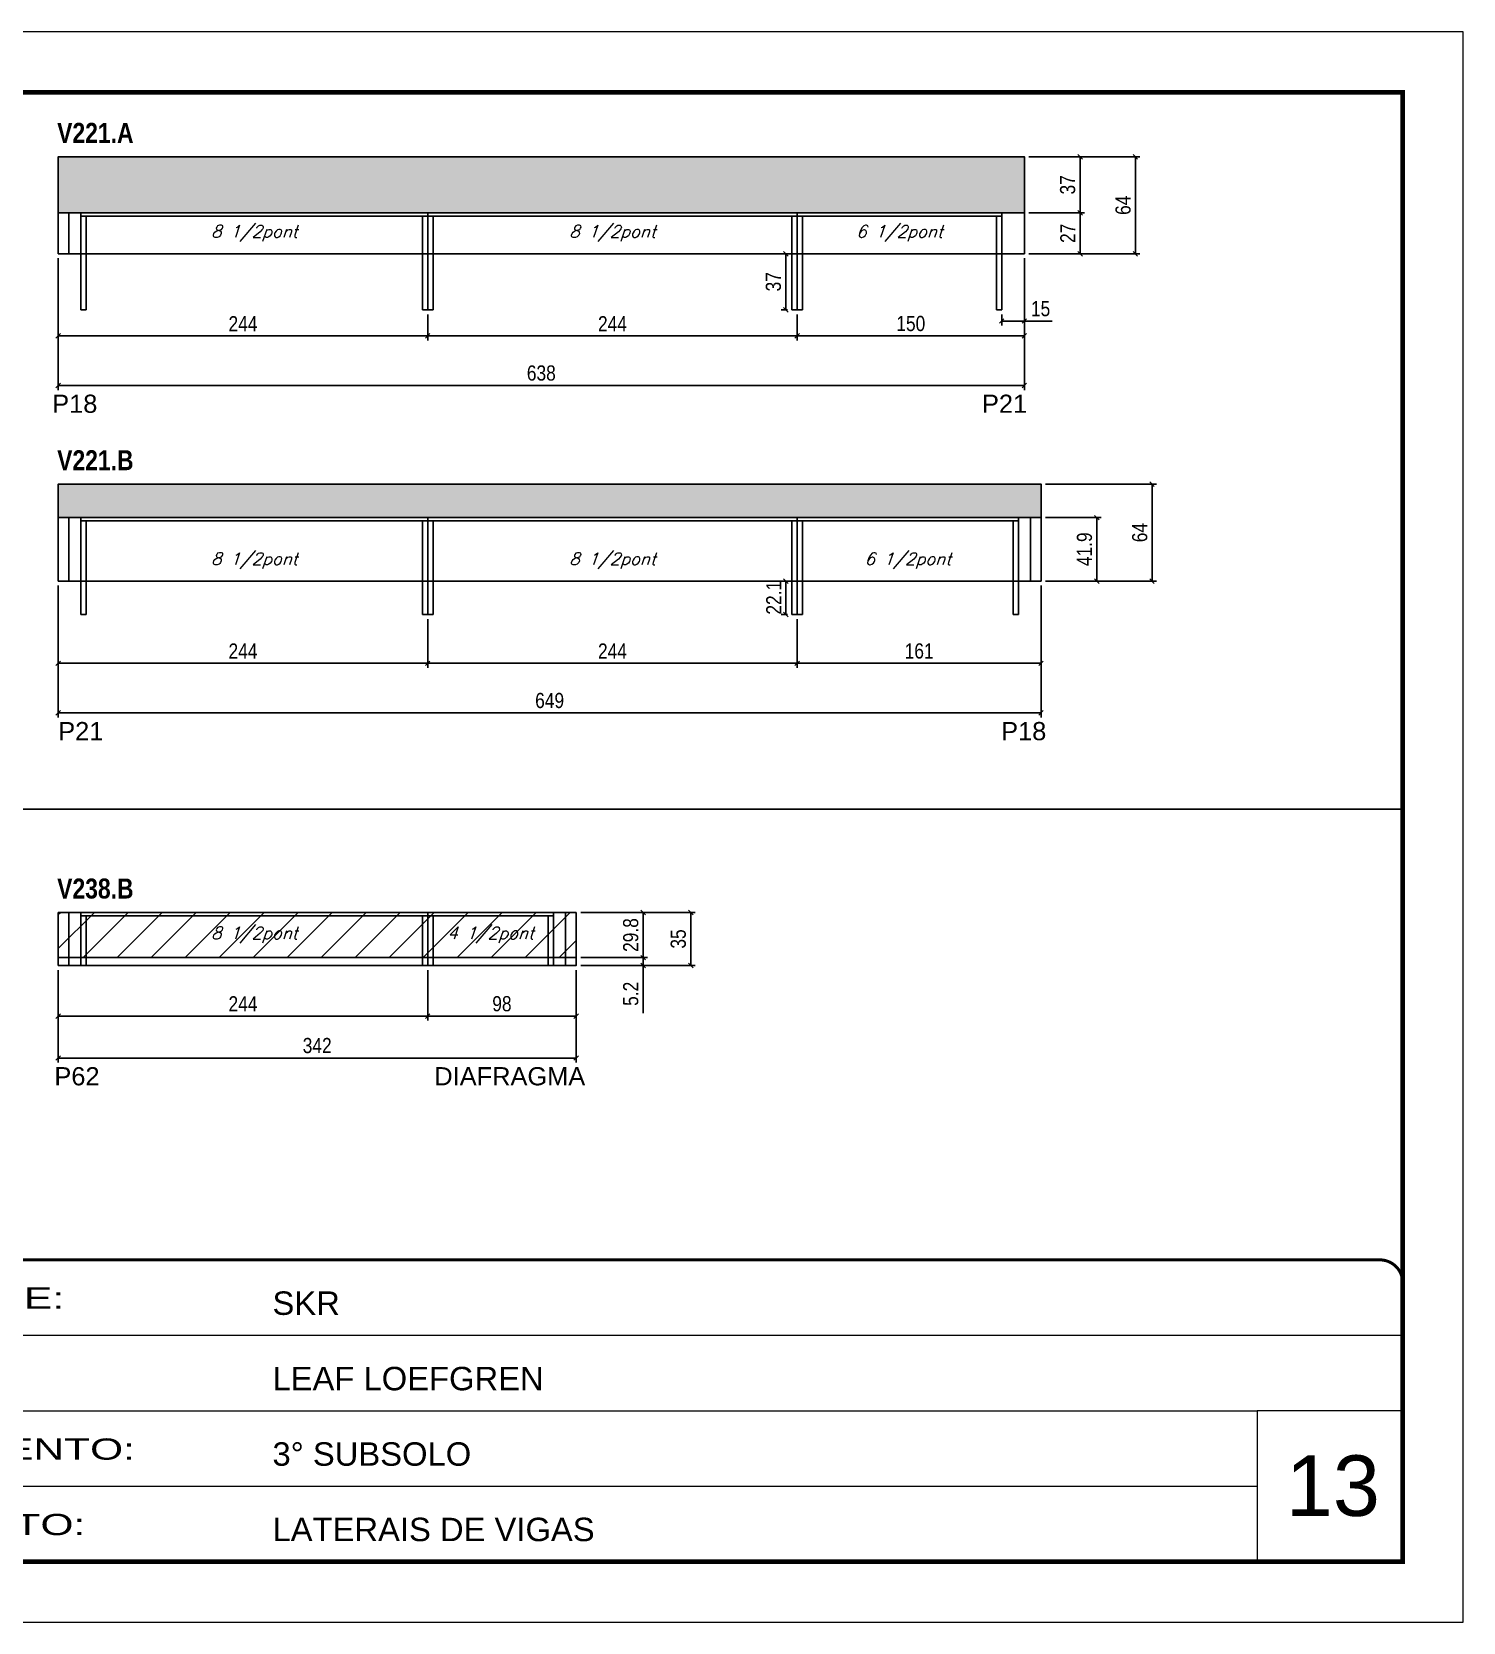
# Model space of a CAD drawing. Extents: x 3309 to 9590, y -2522 to 15424.
# Drawn here: x 3849 to 4794, y 10112 to 11162 of the extents above; entities that cross this region are included whole.
import ezdxf

# ---------------------------------------------------------------- set-up
doc = ezdxf.new("R2010")
doc.units = 0
doc.linetypes.add('CONTINUO', pattern=[0])
doc.linetypes.add('DASHED', pattern=[0.75, 0.5, -0.25])
for name, color, linetype in [('5', 5, 'Continuous'), ('COTA', 241, 'Continuous'), ('NOMENCLATURA', 7, 'Continuous'), ('Painéis', 200, 'Continuous'), ('SARR_2.2x7', 40, 'Continuous'), ('SARR_3.5x7', 81, 'Continuous'), ('texto', 7, 'Continuous')]:
    doc.layers.add(name, color=color, linetype=linetype)
for name, color, linetype, lineweight in [('CARIMBO', 255, 'Continuous', 9), ('Folhas', 255, 'Continuous', 9), ('Hachura', 251, 'Continuous', 9), ('SARRAFO DE PRESSAO', 251, 'DASHED', 9)]:
    doc.layers.add(name, color=color, linetype=linetype, lineweight=lineweight)
doc.styles.add('ARIAL', font='arial.ttf')
doc.styles.add('COTA TECNICA', font='techl___.ttf', dxfattribs={"height": 10})
doc.styles.add('Romans', font='romans.shx')
doc.styles.get("Standard").update_dxf_attribs({"font": 'arial.ttf'})
doc.styles.add('TECNICA', font='techb___.ttf', dxfattribs={"height": 10})
doc.styles.add('Tecnologia', font='')
doc.styles.get('Tecnologia').set_extended_font_data('Forgotten Futurist')
doc.dimstyles.new('PAINEL', dxfattribs={"dimtxt": 10, "dimasz": 3, "dimexe": 3, "dimexo": 3, "dimgap": 3, "dimtad": 1, "dimdec": 1, "dimzin": 12, "dimdsep": 46, "dimtxsty": 'COTA TECNICA', "dimblk1": 'OBLIQUE', "dimblk2": 'OBLIQUE', "dimsah": 1, "dimcen": 0.9, "dimclrd": 4, "dimclre": 4, "dimclrt": 240, "dimadec": 1, "dimazin": 3, "dimtfac": 1, "dimtdec": 1, "dimtmove": 0, "dimatfit": 3, "dimfxl": 1, "dimtolj": 1, "dimtzin": 12, "dimarcsym": 0})

# ---------------------------------------------------------------- blocks, each defined once
blk = doc.blocks.new('9999999999')
at = {"color": 30, "linetype": 'CONTINUO'}
for p, q in [((98564.6, 34379.6), (99584, 34379.6)), ((98564.6, 34329.8), (99488, 34329.8)), ((99584, 34329.8), (99488, 34329.8)), ((99488, 34329.8), (99488, 34230.2)), ((98564.6, 34280), (99488, 34280))]:
    blk.add_line(p, q, dxfattribs=at)
at = {"color": 30, "linetype": 'CONTINUO', "const_width": 2}
blk.add_lwpolyline([(99584, 34230.2), (99584, 34414.4, 0.414214), (99569, 34429.4), (98229, 34429.4, 0.414214), (98214, 34414.4), (98214, 34245.2, 0.414214), (98229, 34230.2), (99584, 34230.2)], format="xyb", dxfattribs=at)
at = {"layer": 'Folhas'}
blk.add_lwpolyline([(98139, 34190.2), (99624, 34190.2), (99624, 35240.2), (98139, 35240.2)], close=True, dxfattribs=at)
at = {"layer": 'Folhas', "color": 30, "const_width": 3}
blk.add_lwpolyline([(98214, 34230.2), (99584, 34230.2), (99584, 35200.2), (98214, 35200.2)], close=True, dxfattribs=at)
at = {"color": 7, "linetype": 'Continuous', "ltscale": 5, "style": 'ARIAL'}
for s, height, p in [('SKR', 15.48, (98837.7, 34393.1)), ('LEAF LOEFGREN', 15.483, (98837.7, 34343.3)), ('3° SUBSOLO', 15.48, (98837.7, 34293.5)), ('LATERAIS DE VIGAS', 15.483, (98837.7, 34243.7))]:
    blk.add_text(s, height=height, dxfattribs=at).set_placement(p)
at = {"layer": 'Folhas', "color": 7, "style": 'Tecnologia', "width": 1.5}
for s, p in [('CLIENTE:', (98573.7, 34397.2)), ('PAVIMENTO:', (98573.7, 34297.5)), ('PROJETO:', (98573.7, 34247.7))]:
    blk.add_text(s, height=14, dxfattribs=at).set_placement(p)
blk = doc.blocks.new('_Oblique')
at = {"color": 0, "linetype": 'ByBlock', "lineweight": -2}
blk.add_line((-0.5, -0.5), (0.5, 0.5), dxfattribs=at)
blk = doc.blocks.new('*D367')
at = {"layer": 'COTA', "color": 4, "linetype": 'ByBlock', "lineweight": -2, "transparency": 16777216}
for p, q in [((4110.6, 10975.6), (4110.6, 10958.4)), ((4354.6, 10975.6), (4354.6, 10958.4)), ((4354.6, 10961.4), (4110.6, 10961.4))]:
    blk.add_line(p, q, dxfattribs=at)
at = {"layer": 'Defpoints', "color": 0, "linetype": 'ByBlock', "transparency": 16777216}
for p in [(4110.6, 10978.6), (4354.6, 10978.6), (4110.6, 10961.4)]:
    blk.add_point(p, dxfattribs=at)
at = {"layer": 'COTA', "color": 4, "linetype": 'ByBlock', "lineweight": -2, "transparency": 16777216, "xscale": 3, "yscale": 3, "zscale": 3, "rotation": 180}
blk.add_blockref('_Oblique', (4110.6, 10961.4), dxfattribs=at)
at = {"layer": 'COTA', "color": 4, "linetype": 'ByBlock', "lineweight": -2, "transparency": 16777216, "xscale": 3, "yscale": 3, "zscale": 3}
blk.add_blockref('_Oblique', (4354.6, 10961.4), dxfattribs=at)
at = {"layer": 'COTA', "color": 240, "linetype": 'ByBlock', "transparency": 16777216, "insert": (4232.6, 10969.4), "char_height": 10, "attachment_point": 5, "style": 'COTA TECNICA'}
blk.add_mtext('\\A1;244', dxfattribs=at)
blk = doc.blocks.new('*D368')
at = {"layer": 'COTA', "color": 4, "linetype": 'ByBlock', "lineweight": -2, "transparency": 16777216}
for p, q in [((3866.6, 11012.6), (3866.6, 10958.4)), ((4110.6, 10975.6), (4110.6, 10958.4)), ((4110.6, 10961.4), (3866.6, 10961.4))]:
    blk.add_line(p, q, dxfattribs=at)
at = {"layer": 'Defpoints', "color": 0, "linetype": 'ByBlock', "transparency": 16777216}
for p in [(3866.6, 11015.6), (4110.6, 10978.6), (3866.6, 10961.4)]:
    blk.add_point(p, dxfattribs=at)
at = {"layer": 'COTA', "color": 4, "linetype": 'ByBlock', "lineweight": -2, "transparency": 16777216, "xscale": 3, "yscale": 3, "zscale": 3, "rotation": 180}
blk.add_blockref('_Oblique', (3866.6, 10961.4), dxfattribs=at)
at = {"layer": 'COTA', "color": 4, "linetype": 'ByBlock', "lineweight": -2, "transparency": 16777216, "xscale": 3, "yscale": 3, "zscale": 3}
blk.add_blockref('_Oblique', (4110.6, 10961.4), dxfattribs=at)
at = {"layer": 'COTA', "color": 240, "linetype": 'ByBlock', "transparency": 16777216, "insert": (3988.6, 10969.4), "char_height": 10, "attachment_point": 5, "style": 'COTA TECNICA'}
blk.add_mtext('\\A1;244', dxfattribs=at)
blk = doc.blocks.new('*D370')
at = {"layer": 'COTA', "color": 4, "linetype": 'ByBlock', "lineweight": -2, "transparency": 16777216}
for p, q in [((3866.6, 11012.6), (3866.6, 10925.6)), ((4504.6, 11012.6), (4504.6, 10925.6)), ((4504.6, 10928.6), (3866.6, 10928.6))]:
    blk.add_line(p, q, dxfattribs=at)
at = {"layer": 'Defpoints', "color": 0, "linetype": 'ByBlock', "transparency": 16777216}
for p in [(3866.6, 11015.6), (4504.6, 11015.6), (3866.6, 10928.6)]:
    blk.add_point(p, dxfattribs=at)
at = {"layer": 'COTA', "color": 4, "linetype": 'ByBlock', "lineweight": -2, "transparency": 16777216, "xscale": 3, "yscale": 3, "zscale": 3, "rotation": 180}
blk.add_blockref('_Oblique', (3866.6, 10928.6), dxfattribs=at)
at = {"layer": 'COTA', "color": 4, "linetype": 'ByBlock', "lineweight": -2, "transparency": 16777216, "xscale": 3, "yscale": 3, "zscale": 3}
blk.add_blockref('_Oblique', (4504.6, 10928.6), dxfattribs=at)
at = {"layer": 'COTA', "color": 240, "linetype": 'ByBlock', "transparency": 16777216, "insert": (4185.6, 10936.8), "char_height": 10, "attachment_point": 5, "style": 'COTA TECNICA'}
blk.add_mtext('\\A1;638', dxfattribs=at)
blk = doc.blocks.new('*D371')
at = {"layer": 'COTA', "color": 4, "lineweight": -2, "transparency": 16777216}
for p, q in [((4507.6, 11042.6), (4544.4, 11042.6)), ((4541.4, 11015.6), (4541.4, 11042.6)), ((4507.6, 11015.6), (4544.4, 11015.6))]:
    blk.add_line(p, q, dxfattribs=at)
at = {"layer": 'Defpoints', "color": 0, "transparency": 16777216}
for p in [(4504.6, 11042.6), (4541.4, 11042.6), (4504.6, 11015.6)]:
    blk.add_point(p, dxfattribs=at)
at = {"layer": 'COTA', "color": 4, "lineweight": -2, "transparency": 16777216, "xscale": 3, "yscale": 3, "zscale": 3}
for p, rotation in [((4541.4, 11042.6), 90), ((4541.4, 11015.6), 270)]:
    blk.add_blockref('_Oblique', p, dxfattribs=dict(at, rotation=rotation))
at = {"layer": 'COTA', "color": 240, "transparency": 16777216, "insert": (4533.3, 11029.1), "char_height": 10, "attachment_point": 5, "rotation": 90, "style": 'COTA TECNICA'}
blk.add_mtext('\\A1;27', dxfattribs=at)
blk = doc.blocks.new('*D372')
at = {"layer": 'COTA', "color": 4, "lineweight": -2, "transparency": 16777216}
for p, q in [((4507.6, 11079.6), (4544.4, 11079.6)), ((4541.4, 11042.6), (4541.4, 11079.6)), ((4507.6, 11042.6), (4544.4, 11042.6))]:
    blk.add_line(p, q, dxfattribs=at)
at = {"layer": 'Defpoints', "color": 0, "transparency": 16777216}
for p in [(4504.6, 11079.6), (4541.4, 11079.6), (4504.6, 11042.6)]:
    blk.add_point(p, dxfattribs=at)
at = {"layer": 'COTA', "color": 4, "lineweight": -2, "transparency": 16777216, "xscale": 3, "yscale": 3, "zscale": 3}
for p, rotation in [((4541.4, 11079.6), 90), ((4541.4, 11042.6), 270)]:
    blk.add_blockref('_Oblique', p, dxfattribs=dict(at, rotation=rotation))
at = {"layer": 'COTA', "color": 240, "transparency": 16777216, "insert": (4533.2, 11061.1), "char_height": 10, "attachment_point": 5, "rotation": 90, "style": 'COTA TECNICA'}
blk.add_mtext('\\A1;37', dxfattribs=at)
blk = doc.blocks.new('*D373')
at = {"layer": 'COTA', "color": 4, "lineweight": -2, "transparency": 16777216}
for p, q in [((4507.6, 11079.6), (4580.9, 11079.6)), ((4577.9, 11015.6), (4577.9, 11079.6)), ((4507.6, 11015.6), (4580.9, 11015.6))]:
    blk.add_line(p, q, dxfattribs=at)
at = {"layer": 'Defpoints', "color": 0, "transparency": 16777216}
for p in [(4504.6, 11079.6), (4577.9, 11079.6), (4504.6, 11015.6)]:
    blk.add_point(p, dxfattribs=at)
at = {"layer": 'COTA', "color": 4, "lineweight": -2, "transparency": 16777216, "xscale": 3, "yscale": 3, "zscale": 3}
for p, rotation in [((4577.9, 11079.6), 90), ((4577.9, 11015.6), 270)]:
    blk.add_blockref('_Oblique', p, dxfattribs=dict(at, rotation=rotation))
at = {"layer": 'COTA', "color": 240, "transparency": 16777216, "insert": (4569.8, 11047.6), "char_height": 10, "attachment_point": 5, "rotation": 90, "style": 'COTA TECNICA'}
blk.add_mtext('\\A1;64', dxfattribs=at)
blk = doc.blocks.new('*D374')
at = {"layer": 'COTA', "color": 4, "lineweight": -2, "transparency": 16777216}
for p, q in [((4504.6, 11012.6), (4504.6, 10958.4)), ((4354.6, 10975.6), (4354.6, 10958.4)), ((4354.6, 10961.4), (4504.6, 10961.4))]:
    blk.add_line(p, q, dxfattribs=at)
at = {"layer": 'Defpoints', "color": 0, "transparency": 16777216}
for p in [(4504.6, 11015.6), (4354.6, 10978.6), (4504.6, 10961.4)]:
    blk.add_point(p, dxfattribs=at)
at = {"layer": 'COTA', "color": 4, "lineweight": -2, "transparency": 16777216, "xscale": 3, "yscale": 3, "zscale": 3, "rotation": 180}
blk.add_blockref('_Oblique', (4354.6, 10961.4), dxfattribs=at)
at = {"layer": 'COTA', "color": 4, "lineweight": -2, "transparency": 16777216, "xscale": 3, "yscale": 3, "zscale": 3}
blk.add_blockref('_Oblique', (4504.6, 10961.4), dxfattribs=at)
at = {"layer": 'COTA', "color": 240, "transparency": 16777216, "insert": (4429.6, 10969.5), "char_height": 10, "attachment_point": 5, "style": 'COTA TECNICA'}
blk.add_mtext('\\A1;150', dxfattribs=at)
blk = doc.blocks.new('*D369')
at = {"layer": 'COTA', "color": 4, "lineweight": -2, "transparency": 16777216}
for p, q in [((4348.1, 11015.6), (4344.1, 11015.6)), ((4347.1, 10978.6), (4347.1, 11015.6)), ((4348.1, 10978.6), (4344.1, 10978.6))]:
    blk.add_line(p, q, dxfattribs=at)
at = {"layer": 'Defpoints', "color": 0, "transparency": 16777216}
for p in [(4347.1, 11015.6), (4351.1, 11015.6), (4351.1, 10978.6)]:
    blk.add_point(p, dxfattribs=at)
at = {"layer": 'COTA', "color": 4, "lineweight": -2, "transparency": 16777216, "xscale": 3, "yscale": 3, "zscale": 3}
for p, rotation in [((4347.1, 11015.6), 90), ((4347.1, 10978.6), 270)]:
    blk.add_blockref('_Oblique', p, dxfattribs=dict(at, rotation=rotation))
at = {"layer": 'COTA', "color": 240, "transparency": 16777216, "insert": (4338.9, 10997.1), "char_height": 10, "attachment_point": 5, "rotation": 90, "style": 'COTA TECNICA'}
blk.add_mtext('\\A1;37', dxfattribs=at)
blk = doc.blocks.new('*D375')
at = {"layer": 'COTA', "color": 4, "lineweight": -2, "transparency": 16777216}
for p, q in [((4504.6, 11012.6), (4504.6, 10968.2)), ((4489.6, 10975.6), (4489.6, 10968.2)), ((4489.6, 10971.2), (4504.6, 10971.2)), ((4504.6, 10971.2), (4523, 10971.2))]:
    blk.add_line(p, q, dxfattribs=at)
at = {"layer": 'Defpoints', "color": 0, "transparency": 16777216}
for p in [(4504.6, 11015.6), (4489.6, 10978.6), (4504.6, 10971.2)]:
    blk.add_point(p, dxfattribs=at)
at = {"layer": 'COTA', "color": 4, "lineweight": -2, "transparency": 16777216, "xscale": 3, "yscale": 3, "zscale": 3, "rotation": 180}
blk.add_blockref('_Oblique', (4489.6, 10971.2), dxfattribs=at)
at = {"layer": 'COTA', "color": 4, "lineweight": -2, "transparency": 16777216, "xscale": 3, "yscale": 3, "zscale": 3}
blk.add_blockref('_Oblique', (4504.6, 10971.2), dxfattribs=at)
at = {"layer": 'COTA', "color": 240, "transparency": 16777216, "insert": (4515.3, 10979.3), "char_height": 10, "attachment_point": 5, "style": 'COTA TECNICA'}
blk.add_mtext('\\A1;15', dxfattribs=at)
blk = doc.blocks.new('*D376')
at = {"layer": 'COTA', "color": 4, "linetype": 'ByBlock', "lineweight": -2, "transparency": 16777216}
for p, q in [((4110.6, 10774.4), (4110.6, 10742.2)), ((4354.6, 10774.4), (4354.6, 10742.2)), ((4354.6, 10745.2), (4110.6, 10745.2))]:
    blk.add_line(p, q, dxfattribs=at)
at = {"layer": 'Defpoints', "color": 0, "linetype": 'ByBlock', "transparency": 16777216}
for p in [(4110.6, 10777.4), (4354.6, 10777.4), (4110.6, 10745.2)]:
    blk.add_point(p, dxfattribs=at)
at = {"layer": 'COTA', "color": 4, "linetype": 'ByBlock', "lineweight": -2, "transparency": 16777216, "xscale": 3, "yscale": 3, "zscale": 3, "rotation": 180}
blk.add_blockref('_Oblique', (4110.6, 10745.2), dxfattribs=at)
at = {"layer": 'COTA', "color": 4, "linetype": 'ByBlock', "lineweight": -2, "transparency": 16777216, "xscale": 3, "yscale": 3, "zscale": 3}
blk.add_blockref('_Oblique', (4354.6, 10745.2), dxfattribs=at)
at = {"layer": 'COTA', "color": 240, "linetype": 'ByBlock', "transparency": 16777216, "insert": (4232.6, 10753.3), "char_height": 10, "attachment_point": 5, "style": 'COTA TECNICA'}
blk.add_mtext('\\A1;244', dxfattribs=at)
blk = doc.blocks.new('*D377')
at = {"layer": 'COTA', "color": 4, "linetype": 'ByBlock', "lineweight": -2, "transparency": 16777216}
for p, q in [((3866.6, 10796.5), (3866.6, 10742.2)), ((4110.6, 10774.4), (4110.6, 10742.2)), ((4110.6, 10745.2), (3866.6, 10745.2))]:
    blk.add_line(p, q, dxfattribs=at)
at = {"layer": 'Defpoints', "color": 0, "linetype": 'ByBlock', "transparency": 16777216}
for p in [(3866.6, 10799.5), (4110.6, 10777.4), (3866.6, 10745.2)]:
    blk.add_point(p, dxfattribs=at)
at = {"layer": 'COTA', "color": 4, "linetype": 'ByBlock', "lineweight": -2, "transparency": 16777216, "xscale": 3, "yscale": 3, "zscale": 3, "rotation": 180}
blk.add_blockref('_Oblique', (3866.6, 10745.2), dxfattribs=at)
at = {"layer": 'COTA', "color": 4, "linetype": 'ByBlock', "lineweight": -2, "transparency": 16777216, "xscale": 3, "yscale": 3, "zscale": 3}
blk.add_blockref('_Oblique', (4110.6, 10745.2), dxfattribs=at)
at = {"layer": 'COTA', "color": 240, "linetype": 'ByBlock', "transparency": 16777216, "insert": (3988.6, 10753.3), "char_height": 10, "attachment_point": 5, "style": 'COTA TECNICA'}
blk.add_mtext('\\A1;244', dxfattribs=at)
blk = doc.blocks.new('*D379')
at = {"layer": 'COTA', "color": 4, "linetype": 'ByBlock', "lineweight": -2, "transparency": 16777216}
for p, q in [((3866.6, 10796.5), (3866.6, 10709.5)), ((4515.6, 10796.5), (4515.6, 10709.5)), ((4515.6, 10712.5), (3866.6, 10712.5))]:
    blk.add_line(p, q, dxfattribs=at)
at = {"layer": 'Defpoints', "color": 0, "linetype": 'ByBlock', "transparency": 16777216}
for p in [(3866.6, 10799.5), (4515.6, 10799.5), (3866.6, 10712.5)]:
    blk.add_point(p, dxfattribs=at)
at = {"layer": 'COTA', "color": 4, "linetype": 'ByBlock', "lineweight": -2, "transparency": 16777216, "xscale": 3, "yscale": 3, "zscale": 3, "rotation": 180}
blk.add_blockref('_Oblique', (3866.6, 10712.5), dxfattribs=at)
at = {"layer": 'COTA', "color": 4, "linetype": 'ByBlock', "lineweight": -2, "transparency": 16777216, "xscale": 3, "yscale": 3, "zscale": 3}
blk.add_blockref('_Oblique', (4515.6, 10712.5), dxfattribs=at)
at = {"layer": 'COTA', "color": 240, "linetype": 'ByBlock', "transparency": 16777216, "insert": (4191.1, 10720.6), "char_height": 10, "attachment_point": 5, "style": 'COTA TECNICA'}
blk.add_mtext('\\A1;649', dxfattribs=at)
blk = doc.blocks.new('*D380')
at = {"layer": 'COTA', "color": 4, "lineweight": -2, "transparency": 16777216}
for p, q in [((4518.6, 10841.4), (4555.4, 10841.4)), ((4552.4, 10799.5), (4552.4, 10841.4)), ((4518.6, 10799.5), (4555.4, 10799.5))]:
    blk.add_line(p, q, dxfattribs=at)
at = {"layer": 'Defpoints', "color": 0, "transparency": 16777216}
for p in [(4515.6, 10841.4), (4552.4, 10841.4), (4515.6, 10799.5)]:
    blk.add_point(p, dxfattribs=at)
at = {"layer": 'COTA', "color": 4, "lineweight": -2, "transparency": 16777216, "xscale": 3, "yscale": 3, "zscale": 3}
for p, rotation in [((4552.4, 10841.4), 90), ((4552.4, 10799.5), 270)]:
    blk.add_blockref('_Oblique', p, dxfattribs=dict(at, rotation=rotation))
at = {"layer": 'COTA', "color": 240, "transparency": 16777216, "insert": (4544.3, 10820.5), "char_height": 10, "attachment_point": 5, "rotation": 90, "style": 'COTA TECNICA'}
blk.add_mtext('\\A1;41.9', dxfattribs=at)
blk = doc.blocks.new('*D381')
at = {"layer": 'COTA', "color": 4, "lineweight": -2, "transparency": 16777216}
for p, q in [((4518.6, 10863.5), (4591.9, 10863.5)), ((4588.9, 10799.5), (4588.9, 10863.5)), ((4518.6, 10799.5), (4591.9, 10799.5))]:
    blk.add_line(p, q, dxfattribs=at)
at = {"layer": 'Defpoints', "color": 0, "transparency": 16777216}
for p in [(4515.6, 10863.5), (4588.9, 10863.5), (4515.6, 10799.5)]:
    blk.add_point(p, dxfattribs=at)
at = {"layer": 'COTA', "color": 4, "lineweight": -2, "transparency": 16777216, "xscale": 3, "yscale": 3, "zscale": 3}
for p, rotation in [((4588.9, 10863.5), 90), ((4588.9, 10799.5), 270)]:
    blk.add_blockref('_Oblique', p, dxfattribs=dict(at, rotation=rotation))
at = {"layer": 'COTA', "color": 240, "transparency": 16777216, "insert": (4580.8, 10831.5), "char_height": 10, "attachment_point": 5, "rotation": 90, "style": 'COTA TECNICA'}
blk.add_mtext('\\A1;64', dxfattribs=at)
blk = doc.blocks.new('*D382')
at = {"layer": 'COTA', "color": 4, "lineweight": -2, "transparency": 16777216}
for p, q in [((4515.6, 10796.5), (4515.6, 10742.2)), ((4354.6, 10774.4), (4354.6, 10742.2)), ((4354.6, 10745.2), (4515.6, 10745.2))]:
    blk.add_line(p, q, dxfattribs=at)
at = {"layer": 'Defpoints', "color": 0, "transparency": 16777216}
for p in [(4515.6, 10799.5), (4354.6, 10777.4), (4515.6, 10745.2)]:
    blk.add_point(p, dxfattribs=at)
at = {"layer": 'COTA', "color": 4, "lineweight": -2, "transparency": 16777216, "xscale": 3, "yscale": 3, "zscale": 3, "rotation": 180}
blk.add_blockref('_Oblique', (4354.6, 10745.2), dxfattribs=at)
at = {"layer": 'COTA', "color": 4, "lineweight": -2, "transparency": 16777216, "xscale": 3, "yscale": 3, "zscale": 3}
blk.add_blockref('_Oblique', (4515.6, 10745.2), dxfattribs=at)
at = {"layer": 'COTA', "color": 240, "transparency": 16777216, "insert": (4435.1, 10753.3), "char_height": 10, "attachment_point": 5, "style": 'COTA TECNICA'}
blk.add_mtext('\\A1;161', dxfattribs=at)
blk = doc.blocks.new('*D378')
at = {"layer": 'COTA', "color": 4, "lineweight": -2, "transparency": 16777216}
for p, q in [((4348.1, 10799.5), (4344.1, 10799.5)), ((4347.1, 10777.4), (4347.1, 10799.5)), ((4348.1, 10777.4), (4344.1, 10777.4))]:
    blk.add_line(p, q, dxfattribs=at)
at = {"layer": 'Defpoints', "color": 0, "transparency": 16777216}
for p in [(4347.1, 10799.5), (4351.1, 10799.5), (4351.1, 10777.4)]:
    blk.add_point(p, dxfattribs=at)
at = {"layer": 'COTA', "color": 4, "lineweight": -2, "transparency": 16777216, "xscale": 3, "yscale": 3, "zscale": 3}
for p, rotation in [((4347.1, 10799.5), 90), ((4347.1, 10777.4), 270)]:
    blk.add_blockref('_Oblique', p, dxfattribs=dict(at, rotation=rotation))
at = {"layer": 'COTA', "color": 240, "transparency": 16777216, "insert": (4339.1, 10788.5), "char_height": 10, "attachment_point": 5, "rotation": 90, "style": 'COTA TECNICA'}
blk.add_mtext('\\A1;22.1', dxfattribs=at)
blk = doc.blocks.new('*D438')
at = {"layer": 'COTA', "color": 4, "linetype": 'ByBlock', "lineweight": -2, "transparency": 16777216}
for p, q in [((4110.6, 10542.7), (4110.6, 10509.3)), ((4208.6, 10542.7), (4208.6, 10509.3)), ((4208.6, 10512.3), (4110.6, 10512.3))]:
    blk.add_line(p, q, dxfattribs=at)
at = {"layer": 'Defpoints', "color": 0, "linetype": 'ByBlock', "transparency": 16777216}
for p in [(4110.6, 10545.7), (4208.6, 10545.7), (4110.6, 10512.3)]:
    blk.add_point(p, dxfattribs=at)
at = {"layer": 'COTA', "color": 4, "linetype": 'ByBlock', "lineweight": -2, "transparency": 16777216, "xscale": 3, "yscale": 3, "zscale": 3, "rotation": 180}
blk.add_blockref('_Oblique', (4110.6, 10512.3), dxfattribs=at)
at = {"layer": 'COTA', "color": 4, "linetype": 'ByBlock', "lineweight": -2, "transparency": 16777216, "xscale": 3, "yscale": 3, "zscale": 3}
blk.add_blockref('_Oblique', (4208.6, 10512.3), dxfattribs=at)
at = {"layer": 'COTA', "color": 240, "linetype": 'ByBlock', "transparency": 16777216, "insert": (4159.6, 10520.4), "char_height": 10, "attachment_point": 5, "style": 'COTA TECNICA'}
blk.add_mtext('\\A1;98', dxfattribs=at)
blk = doc.blocks.new('*D439')
at = {"layer": 'COTA', "color": 4, "linetype": 'ByBlock', "lineweight": -2, "transparency": 16777216}
for p, q in [((3866.6, 10542.7), (3866.6, 10509.3)), ((4110.6, 10542.7), (4110.6, 10509.3)), ((4110.6, 10512.3), (3866.6, 10512.3))]:
    blk.add_line(p, q, dxfattribs=at)
at = {"layer": 'Defpoints', "color": 0, "linetype": 'ByBlock', "transparency": 16777216}
for p in [(3866.6, 10545.7), (4110.6, 10545.7), (3866.6, 10512.3)]:
    blk.add_point(p, dxfattribs=at)
at = {"layer": 'COTA', "color": 4, "linetype": 'ByBlock', "lineweight": -2, "transparency": 16777216, "xscale": 3, "yscale": 3, "zscale": 3, "rotation": 180}
blk.add_blockref('_Oblique', (3866.6, 10512.3), dxfattribs=at)
at = {"layer": 'COTA', "color": 4, "linetype": 'ByBlock', "lineweight": -2, "transparency": 16777216, "xscale": 3, "yscale": 3, "zscale": 3}
blk.add_blockref('_Oblique', (4110.6, 10512.3), dxfattribs=at)
at = {"layer": 'COTA', "color": 240, "linetype": 'ByBlock', "transparency": 16777216, "insert": (3988.6, 10520.4), "char_height": 10, "attachment_point": 5, "style": 'COTA TECNICA'}
blk.add_mtext('\\A1;244', dxfattribs=at)
blk = doc.blocks.new('*D440')
at = {"layer": 'COTA', "color": 4, "linetype": 'ByBlock', "lineweight": -2, "transparency": 16777216}
for p, q in [((3866.6, 10542.7), (3866.6, 10481.6)), ((4208.6, 10542.7), (4208.6, 10481.6)), ((4208.6, 10484.6), (3866.6, 10484.6))]:
    blk.add_line(p, q, dxfattribs=at)
at = {"layer": 'Defpoints', "color": 0, "linetype": 'ByBlock', "transparency": 16777216}
for p in [(3866.6, 10545.7), (4208.6, 10545.7), (3866.6, 10484.6)]:
    blk.add_point(p, dxfattribs=at)
at = {"layer": 'COTA', "color": 4, "linetype": 'ByBlock', "lineweight": -2, "transparency": 16777216, "xscale": 3, "yscale": 3, "zscale": 3, "rotation": 180}
blk.add_blockref('_Oblique', (3866.6, 10484.6), dxfattribs=at)
at = {"layer": 'COTA', "color": 4, "linetype": 'ByBlock', "lineweight": -2, "transparency": 16777216, "xscale": 3, "yscale": 3, "zscale": 3}
blk.add_blockref('_Oblique', (4208.6, 10484.6), dxfattribs=at)
at = {"layer": 'COTA', "color": 240, "linetype": 'ByBlock', "transparency": 16777216, "insert": (4037.6, 10492.8), "char_height": 10, "attachment_point": 5, "style": 'COTA TECNICA'}
blk.add_mtext('\\A1;342', dxfattribs=at)
blk = doc.blocks.new('*D441')
at = {"layer": 'COTA', "color": 4, "lineweight": -2, "transparency": 16777216}
for p, q in [((4211.6, 10580.7), (4255.8, 10580.7)), ((4252.8, 10580.7), (4252.8, 10550.9)), ((4211.6, 10550.9), (4255.8, 10550.9))]:
    blk.add_line(p, q, dxfattribs=at)
at = {"layer": 'Defpoints', "color": 0, "transparency": 16777216}
for p in [(4208.6, 10580.7), (4208.6, 10550.9), (4252.8, 10550.9)]:
    blk.add_point(p, dxfattribs=at)
at = {"layer": 'COTA', "color": 4, "lineweight": -2, "transparency": 16777216, "xscale": 3, "yscale": 3, "zscale": 3}
for p, rotation in [((4252.8, 10580.7), 90), ((4252.8, 10550.9), 270)]:
    blk.add_blockref('_Oblique', p, dxfattribs=dict(at, rotation=rotation))
at = {"layer": 'COTA', "color": 240, "transparency": 16777216, "insert": (4244.7, 10565.8), "char_height": 10, "attachment_point": 5, "rotation": 90, "style": 'COTA TECNICA'}
blk.add_mtext('\\A1;29.8', dxfattribs=at)
blk = doc.blocks.new('*D442')
at = {"layer": 'COTA', "color": 4, "lineweight": -2, "transparency": 16777216}
for p, q in [((4252.8, 10550.9), (4252.8, 10553.9)), ((4211.6, 10550.9), (4255.8, 10550.9)), ((4211.6, 10545.7), (4255.8, 10545.7)), ((4252.8, 10550.9), (4252.8, 10545.7)), ((4252.8, 10545.7), (4252.8, 10514.3))]:
    blk.add_line(p, q, dxfattribs=at)
at = {"layer": 'Defpoints', "color": 0, "transparency": 16777216}
for p in [(4208.6, 10550.9), (4208.6, 10545.7), (4252.8, 10545.7)]:
    blk.add_point(p, dxfattribs=at)
at = {"layer": 'COTA', "color": 4, "lineweight": -2, "transparency": 16777216, "xscale": 3, "yscale": 3, "zscale": 3}
for p, rotation in [((4252.8, 10550.9), 270), ((4252.8, 10545.7), 90)]:
    blk.add_blockref('_Oblique', p, dxfattribs=dict(at, rotation=rotation))
at = {"layer": 'COTA', "color": 240, "transparency": 16777216, "insert": (4244.7, 10527), "char_height": 10, "attachment_point": 5, "rotation": 90, "style": 'COTA TECNICA'}
blk.add_mtext('\\A1;5.2', dxfattribs=at)
blk = doc.blocks.new('*D443')
at = {"layer": 'COTA', "color": 4, "lineweight": -2, "transparency": 16777216}
for p, q in [((4211.6, 10580.7), (4287.3, 10580.7)), ((4284.3, 10545.7), (4284.3, 10580.7)), ((4211.6, 10545.7), (4287.3, 10545.7))]:
    blk.add_line(p, q, dxfattribs=at)
at = {"layer": 'Defpoints', "color": 0, "transparency": 16777216}
for p in [(4208.6, 10580.7), (4284.3, 10580.7), (4208.6, 10545.7)]:
    blk.add_point(p, dxfattribs=at)
at = {"layer": 'COTA', "color": 4, "lineweight": -2, "transparency": 16777216, "xscale": 3, "yscale": 3, "zscale": 3}
for p, rotation in [((4284.3, 10580.7), 90), ((4284.3, 10545.7), 270)]:
    blk.add_blockref('_Oblique', p, dxfattribs=dict(at, rotation=rotation))
at = {"layer": 'COTA', "color": 240, "transparency": 16777216, "insert": (4276.1, 10563.2), "char_height": 10, "attachment_point": 5, "rotation": 90, "style": 'COTA TECNICA'}
blk.add_mtext('\\A1;35', dxfattribs=at)

msp = doc.modelspace()

# ---------------------------------------------------------------- hatches: boundary and pattern name
at = {"layer": 'COTA'}
h = msp.add_hatch(dxfattribs=at)
h.set_pattern_fill('AR-CONC', color=256, scale=0.03)
h.set_pattern_definition([(50, (-1520.0904, -1931.958), (5.46554, -0.4781726), [0.5715, -6.2865]), (355, (-1520.0904, -1931.958), (-1.0573026, 5.7317054), [0.4572, -5.0292175]), (100.451445, (-1519.635, -1931.998), (4.4082374, 5.2535326), [0.4857003, -5.3427073]), (46.1842, (-1520.0904, -1930.434), (8.1323712, -1.2612698), [0.85725, -9.42975]), (96.63556, (-1519.413, -1930.539), (7.122124, 7.4227837), [0.7285507, -8.0140682]), (351.18415, (-1520.0904, -1930.434), (7.122124, 7.4227837), [0.685799, -7.543792]), (21, (-1519.3284, -1930.815), (4.5484317, -3.067956), [0.5715, -6.2865]), (326, (-1519.3284, -1930.815), (1.8540609, 5.525639), [0.4572, -5.0292]), (71.451445, (-1518.9494, -1931.0707), (6.4024926, 2.457683), [0.4857003, -5.3426981]), (37.5, (-1520.0904, -1931.958), (0.0926581, 2.53665117), [0, -4.96824, 0, -5.1054, 0, -5.04825]), (7.5, (-1520.0904, -1931.958), (2.0045899, 3.00541724), [0, -2.91084, 0, -4.85394, 0, -1.92405]), (327.5, (-1521.7897, -1931.958), (4.06771786, -0.17186232), [0, -1.905, 0, -5.9436, 0, -7.8867]), (317.5, (-1522.5517, -1931.958), (4.4438754, 0.7627947), [0, -2.4765, 0, -3.94716, 0, -5.6007])])
h.paths.add_polyline_path([(3866.63, 11079.64), (3866.63, 11042.64), (4504.63, 11042.64), (4504.63, 11079.64)])
h = msp.add_hatch(dxfattribs=at)
h.set_pattern_fill('AR-CONC', color=256, scale=0.03)
h.set_pattern_definition([(50, (-1520.0904, -2148.0936), (5.46554, -0.4781726), [0.5715, -6.2865]), (355, (-1520.0904, -2148.0936), (-1.0573026, 5.7317054), [0.4572, -5.0292175]), (100.451445, (-1519.635, -2148.1334), (4.4082374, 5.2535326), [0.4857003, -5.3427073]), (46.1842, (-1520.0904, -2146.5696), (8.1323712, -1.2612698), [0.85725, -9.42975]), (96.63556, (-1519.413, -2146.675), (7.122124, 7.4227837), [0.7285507, -8.0140682]), (351.18415, (-1520.0904, -2146.57), (7.122124, 7.4227837), [0.685799, -7.543792]), (21, (-1519.3284, -2146.9506), (4.5484317, -3.067956), [0.5715, -6.2865]), (326, (-1519.3284, -2146.9506), (1.8540609, 5.525639), [0.4572, -5.0292]), (71.451445, (-1518.9494, -2147.2063), (6.4024926, 2.457683), [0.4857003, -5.3426981]), (37.5, (-1520.0904, -2148.0936), (0.0926581, 2.53665117), [0, -4.96824, 0, -5.1054, 0, -5.04825]), (7.5, (-1520.0904, -2148.0936), (2.0045899, 3.00541724), [0, -2.91084, 0, -4.85394, 0, -1.92405]), (327.5, (-1521.7897, -2148.0936), (4.06771786, -0.17186232), [0, -1.905, 0, -5.9436, 0, -7.8867]), (317.5, (-1522.5517, -2148.0936), (4.4438754, 0.7627947), [0, -2.4765, 0, -3.94716, 0, -5.6007])])
h.paths.add_polyline_path([(3866.63, 10863.5), (3866.63, 10841.4), (4515.63, 10841.4), (4515.63, 10863.5)])
at = {"layer": 'Hachura', "linetype": 'ByBlock'}
h = msp.add_hatch(dxfattribs=at)
h.set_pattern_fill('ANSI31', color=256, scale=5)
h.paths.add_polyline_path([(4110.63, 10550.94), (4110.63, 10580.74), (3866.63, 10580.74), (3866.63, 10550.94)])
h.paths.add_polyline_path([(4208.63, 10550.94), (4208.63, 10580.74), (4110.63, 10580.74), (4110.63, 10550.94)])

# ---------------------------------------------------------------- linework, layer by layer
at = {"layer": 'COTA'}
for p, q in [((4110.63, 11015.64), (4110.63, 10978.64)), ((4354.63, 11015.64), (4354.63, 10978.64)), ((3885.13, 10978.64), (3881.63, 10978.64)), ((4114.13, 10978.64), (4107.13, 10978.64)), ((4358.13, 10978.64), (4351.13, 10978.64)), ((4489.63, 10978.64), (4486.13, 10978.64)), ((4110.63, 10799.5), (4110.63, 10777.4)), ((4354.63, 10799.5), (4354.63, 10777.4)), ((3885.13, 10777.4), (3881.63, 10777.4)), ((4114.13, 10777.4), (4107.13, 10777.4)), ((4358.13, 10777.4), (4351.13, 10777.4)), ((4500.63, 10777.4), (4497.13, 10777.4)), ((3384.37, 10648.9), (4754.37, 10648.9)), ((3873.63, 10550.94), (3873.63, 10545.74)), ((4201.63, 10550.94), (4201.63, 10545.74))]:
    msp.add_line(p, q, dxfattribs=at)
for points in [[(3866.63, 11042.64), (4504.63, 11042.64), (4504.63, 11079.64), (3866.63, 11079.64)], [(3866.63, 10841.4), (4515.63, 10841.4), (4515.63, 10863.5), (3866.63, 10863.5)]]:
    msp.add_lwpolyline(points, close=True, dxfattribs=at)
at = {"layer": 'Painéis', "linetype": 'ByBlock'}
for p, q in [((4504.63, 11042.64), (3866.63, 11042.64)), ((3866.63, 11015.64), (3866.63, 11042.64)), ((4110.63, 11015.64), (4110.63, 11042.64)), ((4354.63, 11015.64), (4354.63, 11042.64)), ((4504.63, 11015.64), (4504.63, 11042.64)), ((4504.63, 11015.64), (3866.63, 11015.64)), ((4515.63, 10841.4), (3866.63, 10841.4)), ((3866.63, 10799.5), (3866.63, 10841.4)), ((4110.63, 10799.5), (4110.63, 10841.4)), ((4354.63, 10799.5), (4354.63, 10841.4)), ((4515.63, 10799.5), (4515.63, 10841.4)), ((4515.63, 10799.5), (3866.63, 10799.5)), ((4208.63, 10580.74), (3866.63, 10580.74)), ((3866.63, 10550.94), (3866.63, 10580.74)), ((4110.63, 10545.74), (4110.63, 10580.74)), ((4208.63, 10550.94), (4208.63, 10580.74)), ((4208.63, 10550.94), (3866.63, 10550.94))]:
    msp.add_line(p, q, dxfattribs=at)
msp.add_lwpolyline([(3866.63, 10550.94), (4208.63, 10550.94), (4208.63, 10545.74), (3866.63, 10545.74)], close=True, dxfattribs=at)
at = {"layer": 'SARR_2.2x7', "linetype": 'Continuous'}
for p, q in [((3873.63, 11015.64), (3873.63, 11042.64)), ((4110.63, 11040.44), (3881.63, 11040.44)), ((4354.63, 11040.44), (4110.63, 11040.44)), ((4489.63, 11040.44), (4354.63, 11040.44)), ((3873.63, 10799.5), (3873.63, 10841.4)), ((4110.63, 10839.2), (3881.63, 10839.2)), ((4354.63, 10839.2), (4110.63, 10839.2)), ((4500.63, 10839.2), (4354.63, 10839.2)), ((4508.63, 10799.5), (4508.63, 10841.4)), ((3873.63, 10550.94), (3873.63, 10580.74)), ((4110.63, 10578.54), (3881.63, 10578.54)), ((4193.63, 10578.54), (4110.63, 10578.54)), ((4201.63, 10550.94), (4201.63, 10580.74))]:
    msp.add_line(p, q, dxfattribs=at)
at = {"layer": 'SARR_3.5x7'}
for p, q in [((3881.63, 11042.64), (3881.63, 10978.64)), ((3885.13, 11040.44), (3885.13, 10978.64)), ((4107.13, 11040.44), (4107.13, 10978.64)), ((4114.13, 11040.44), (4114.13, 10978.64)), ((4351.13, 11040.44), (4351.13, 10978.64)), ((4358.13, 11040.44), (4358.13, 10978.64)), ((4486.13, 11040.44), (4486.13, 10978.64)), ((4489.63, 11042.64), (4489.63, 10978.64)), ((3881.63, 10841.4), (3881.63, 10777.4)), ((3885.13, 10839.2), (3885.13, 10777.4)), ((4107.13, 10839.2), (4107.13, 10777.4)), ((4114.13, 10839.2), (4114.13, 10777.4)), ((4351.13, 10839.2), (4351.13, 10777.4)), ((4358.13, 10839.2), (4358.13, 10777.4)), ((4497.13, 10839.2), (4497.13, 10777.4)), ((4500.63, 10841.4), (4500.63, 10777.4)), ((3881.63, 10580.74), (3881.63, 10545.74)), ((3885.13, 10578.54), (3885.13, 10545.74)), ((4107.13, 10578.54), (4107.13, 10545.74)), ((4114.13, 10578.54), (4114.13, 10545.74)), ((4190.13, 10578.54), (4190.13, 10545.74)), ((4193.63, 10580.74), (4193.63, 10545.74))]:
    msp.add_line(p, q, dxfattribs=at)

# ---------------------------------------------------------------- block references
at = {"layer": 'SARRAFO DE PRESSAO', "color": 6, "linetype": 'ByBlock'}
msp.add_blockref('9999999999', (-94829.61, -24078.07), dxfattribs=at)

# ---------------------------------------------------------------- texts
at = {"layer": '5', "linetype": 'Continuous'}
for s, rotation, p in [('P18', 359.99996, (3862.63, 10910.58)), ('P21', 359.99996, (4476.61, 10910.58)), ('P21', 0.00004, (3866.61, 10694.44)), ('P18', 0.00004, (4489.25, 10694.44)), ('P62', 0.00004, (3864.07, 10466.58)), ('DIAFRAGMA', 0.00004, (4114.97, 10466.58))]:
    msp.add_text(s, height=12, rotation=rotation, dxfattribs=at).set_placement(p)
at = {"layer": 'CARIMBO', "style": 'ARIAL'}
msp.add_text('13', height=40, dxfattribs=at).set_placement((4677.23, 10182.28))
at = {"layer": 'NOMENCLATURA', "style": 'TECNICA'}
for s, p in [('V221.A', (3865.91, 11088.82)), ('V221.B', (3865.91, 10872.69)), ('V238.B', (3865.91, 10589.92))]:
    msp.add_text(s, height=13.2, dxfattribs=at).set_placement(p)
at = {"layer": 'texto', "color": 2, "char_height": 8, "attachment_point": 5, "style": 'Romans'}
for s, insert in [('{\\Q19;\\C256;8 1/2pont}', (3996.13, 11029.04)), ('{\\Q19;\\C256;8 1/2pont}', (4232.63, 11029.04)), ('{\\Q19;\\C256;6 1/2pont}', (4422.13, 11029.04)), ('{\\Q19;\\C256;8 1/2pont}', (3996.13, 10812.9)), ('{\\Q19;\\C256;8 1/2pont}', (4232.63, 10812.9)), ('{\\Q19;\\C256;6 1/2pont}', (4427.63, 10812.9)), ('{\\Q19;\\C256;8 1/2pont}', (3996.13, 10565.84)), ('{\\Q19;\\C256;4 1/2pont}', (4152.13, 10565.84))]:
    msp.add_mtext(s, dxfattribs=dict(at, insert=insert))

# ---------------------------------------------------------------- dimensions: what is measured, and where the dimension line sits
at = {"layer": 'COTA'}
for base, p1, p2, picture, middle in [((4541.39, 11079.64), (4504.63, 11042.64), (4504.63, 11079.64), '*D372', (4533.17, 11061.14)), ((4577.87, 11079.64), (4504.63, 11015.64), (4504.63, 11079.64), '*D373', (4569.77, 11047.64)), ((4541.39, 11042.64), (4504.63, 11015.64), (4504.63, 11042.64), '*D371', (4533.31, 11029.14)), ((4347.15, 11015.64), (4351.13, 10978.64), (4351.13, 11015.64), '*D369', (4338.93, 10997.14)), ((4588.87, 10863.5), (4515.63, 10799.5), (4515.63, 10863.5), '*D381', (4580.77, 10831.5)), ((4552.39, 10841.4), (4515.63, 10799.5), (4515.63, 10841.4), '*D380', (4544.28, 10820.45)), ((4284.28, 10580.74), (4208.63, 10545.74), (4208.63, 10580.74), '*D443', (4276.06, 10563.24)), ((4252.82, 10545.74), (4208.63, 10550.94), (4208.63, 10545.74), '*D442', (4244.71, 10527.01))]:
    dim = msp.add_linear_dim(base=base, p1=p1, p2=p2, angle=90, dimstyle='PAINEL', dxfattribs=at)
    dim.commit()
    dim.dimension.update_dxf_attribs({"geometry": picture, "text_midpoint": middle})
at = {"layer": 'COTA', "linetype": 'ByBlock'}
for base, p1, p2, picture, middle in [((3866.63, 10961.35), (4110.63, 10978.64), (3866.63, 11015.64), '*D368', (3988.63, 10969.43)), ((3866.63, 10745.22), (4110.63, 10777.4), (3866.63, 10799.5), '*D377', (3988.63, 10753.29)), ((3866.63, 10512.3), (4110.63, 10545.74), (3866.63, 10545.74), '*D439', (3988.63, 10520.37))]:
    dim = msp.add_linear_dim(base=base, p1=p1, p2=p2, angle=180, dimstyle='PAINEL', override={"dimtmove": 1}, dxfattribs=at)
    dim.commit()
    dim.dimension.update_dxf_attribs({"geometry": picture, "text_midpoint": middle})
for base, p1, p2, picture, middle in [((3866.63, 10928.59), (4504.63, 11015.64), (3866.63, 11015.64), '*D370', (4185.63, 10936.83)), ((4110.63, 10961.35), (4354.63, 10978.64), (4110.63, 10978.64), '*D367', (4232.63, 10969.43)), ((3866.63, 10712.45), (4515.63, 10799.5), (3866.63, 10799.5), '*D379', (4191.13, 10720.58)), ((4110.63, 10745.22), (4354.63, 10777.4), (4110.63, 10777.4), '*D376', (4232.63, 10753.29)), ((3866.63, 10484.59), (4208.63, 10545.74), (3866.63, 10545.74), '*D440', (4037.63, 10492.81)), ((4110.63, 10512.3), (4208.63, 10545.74), (4110.63, 10545.74), '*D438', (4159.63, 10520.4))]:
    dim = msp.add_linear_dim(base=base, p1=p1, p2=p2, angle=180, dimstyle='PAINEL', dxfattribs=at)
    dim.commit()
    dim.dimension.update_dxf_attribs({"geometry": picture, "text_midpoint": middle})
at = {"layer": 'COTA'}
for base, p1, p2, picture, middle in [((4504.63, 10961.35), (4354.63, 10978.64), (4504.63, 11015.64), '*D374', (4429.63, 10969.46)), ((4504.63, 10971.17), (4489.63, 10978.64), (4504.63, 11015.64), '*D375', (4515.32, 10979.28)), ((4515.63, 10745.22), (4354.63, 10777.4), (4515.63, 10799.5), '*D382', (4435.13, 10753.32))]:
    dim = msp.add_linear_dim(base=base, p1=p1, p2=p2, dimstyle='PAINEL', dxfattribs=at)
    dim.commit()
    dim.dimension.update_dxf_attribs({"geometry": picture, "text_midpoint": middle})
for base, p1, p2, picture, middle in [((4347.15, 10799.5), (4351.13, 10777.4), (4351.13, 10799.5), '*D378', (4347.15, 10788.45)), ((4252.82, 10550.94), (4208.63, 10580.74), (4208.63, 10550.94), '*D441', (4252.82, 10565.84))]:
    dim = msp.add_linear_dim(base=base, p1=p1, p2=p2, angle=90, dimstyle='PAINEL', dxfattribs=at)
    dim.commit()
    dim.dimension.update_dxf_attribs({"geometry": picture, "text_midpoint": middle, "dimtype": 160})

doc.saveas('drawing.dxf')
